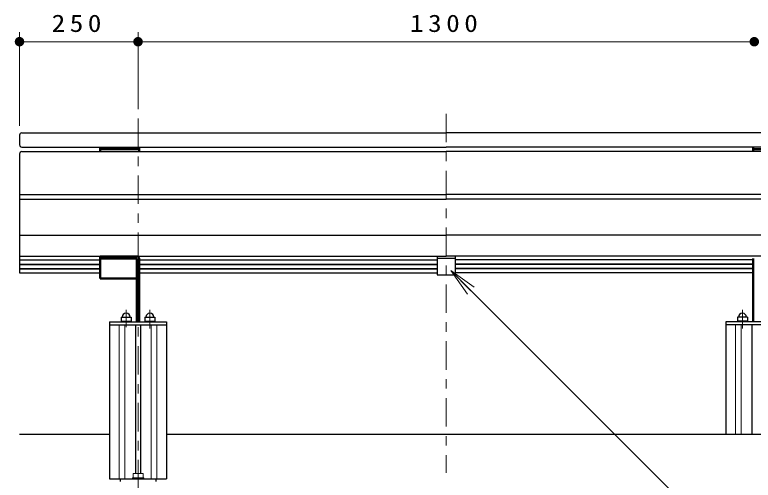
# Model space of a CAD drawing. Units: millimetres on the paper, scale 1:20. Extents: x -365 to 10, y -38 to 257.
# Drawn here: x -314.8 to -236.9, y 106.5 to 155.6 of the extents above; entities that cross this region are included whole.
import ezdxf

# ---------------------------------------------------------------- set-up
doc = ezdxf.new("R2010")
doc.units = ezdxf.units.MM
doc.linetypes.add('USER2', pattern=[6, 3, -1, 1, -1])
doc.layers.add('LY_1', color=7, linetype='Continuous', lineweight=25)
doc.styles.add('ＭＳ ゴシック', font='')
doc.styles.get('ＭＳ ゴシック').set_extended_font_data('MS Gothic')

# ---------------------------------------------------------------- blocks, each defined once
blk = doc.blocks.new('filled_dot')
at = {"color": 0, "linetype": 'Continuous', "lineweight": -2, "const_width": 1.25}
blk.add_lwpolyline([(-0.625, 0, 1), (0.625, 0, 1)], format="xyb", close=True, dxfattribs=at)

msp = doc.modelspace()

# ---------------------------------------------------------------- linework, layer by layer
at = {"layer": 'LY_1', "lineweight": 13}
for p, q in [((-314.336, 143.903), (-314.336, 153.771)), ((-301.836, 145.654), (-301.836, 153.771)), ((-314.336, 152.771), (-301.836, 152.771)), ((-301.836, 152.771), (-236.836, 152.771)), ((-268.851, 128.625), (-266.73, 126.504)), ((-268.851, 128.625), (-266.376, 126.857)), ((-267.083, 126.15), (-268.851, 128.625)), ((-303.836, 122.903), (-303.836, 106.653)), ((-303.221, 122.903), (-303.221, 106.653)), ((-300.451, 122.903), (-300.451, 106.653)), ((-299.836, 122.903), (-299.836, 106.653)), ((-238.836, 122.903), (-238.836, 111.353)), ((-238.221, 122.903), (-238.221, 111.353))]:
    msp.add_line(p, q, dxfattribs=at)
at = {"layer": 'LY_1', "linetype": 'USER2', "lineweight": 13}
for p, q in [((-269.336, 145.165), (-269.336, 107.278)), ((-301.836, 144.654), (-301.836, 87.217)), ((-303.086, 124.479), (-303.086, 122.64)), ((-300.586, 124.479), (-300.586, 122.501)), ((-238.086, 124.479), (-238.086, 122.501))]:
    msp.add_line(p, q, dxfattribs=at)
at = {"layer": 'LY_1'}
for p, q in [((-314.336, 142.903), (-314.336, 141.903)), ((-314.086, 143.153), (-269.336, 143.153)), ((-224.586, 143.153), (-269.336, 143.153)), ((-314.086, 141.653), (-269.336, 141.653)), ((-314.086, 141.174), (-269.336, 141.174)), ((-224.586, 141.653), (-269.336, 141.653)), ((-224.586, 141.174), (-269.336, 141.174)), ((-314.336, 140.924), (-314.336, 128.392)), ((-314.336, 136.634), (-269.336, 136.634)), ((-224.336, 136.634), (-269.336, 136.634)), ((-314.336, 136.151), (-269.336, 136.151)), ((-224.336, 136.151), (-269.336, 136.151)), ((-314.336, 132.353), (-269.336, 132.353)), ((-224.336, 132.353), (-269.336, 132.353)), ((-314.336, 130.161), (-269.336, 130.161)), ((-270.286, 130.161), (-270.286, 128.167)), ((-224.336, 130.161), (-269.336, 130.161)), ((-268.386, 130.161), (-268.386, 128.167)), ((-314.336, 129.752), (-305.836, 129.752)), ((-314.336, 129.299), (-305.836, 129.299)), ((-301.724, 129.752), (-270.286, 129.752)), ((-301.724, 129.299), (-270.286, 129.299)), ((-270.286, 129.936), (-268.386, 129.936)), ((-236.949, 129.752), (-268.386, 129.752)), ((-236.949, 129.299), (-268.386, 129.299)), ((-314.336, 129.255), (-305.836, 129.255)), ((-314.336, 128.845), (-305.836, 128.845)), ((-314.336, 128.802), (-305.836, 128.802)), ((-301.724, 129.255), (-270.286, 129.255)), ((-301.724, 128.845), (-270.286, 128.845)), ((-301.724, 128.802), (-270.286, 128.802)), ((-236.949, 129.255), (-268.386, 129.255)), ((-236.949, 128.845), (-268.386, 128.845)), ((-236.949, 128.802), (-268.386, 128.802)), ((-314.336, 128.392), (-305.836, 128.392)), ((-301.724, 128.392), (-270.286, 128.392)), ((-270.286, 128.167), (-268.386, 128.167)), ((-236.949, 128.392), (-268.386, 128.392)), ((-304.836, 123.203), (-304.836, 106.653)), ((-304.836, 123.203), (-298.836, 123.203)), ((-303.611, 123.703), (-303.611, 123.203)), ((-303.611, 123.703), (-302.561, 123.703)), ((-303.611, 123.303), (-302.561, 123.303)), ((-302.561, 123.703), (-302.561, 123.203)), ((-301.111, 123.703), (-300.061, 123.703)), ((-301.111, 123.703), (-301.111, 123.203)), ((-301.111, 123.303), (-300.061, 123.303)), ((-300.061, 123.703), (-300.061, 123.203)), ((-298.836, 123.203), (-298.836, 106.653)), ((-239.836, 123.203), (-239.836, 111.353)), ((-233.836, 123.203), (-239.836, 123.203)), ((-237.561, 123.703), (-238.611, 123.703)), ((-238.611, 123.703), (-238.611, 123.203)), ((-237.561, 123.303), (-238.611, 123.303)), ((-237.561, 123.703), (-237.561, 123.203)), ((-304.836, 122.903), (-298.836, 122.903)), ((-302.086, 122.903), (-302.086, 107.218)), ((-301.586, 122.903), (-301.586, 107.218)), ((-233.836, 122.903), (-239.836, 122.903)), ((-237.086, 122.903), (-237.086, 111.353)), ((-314.336, 111.353), (-304.836, 111.353)), ((-298.836, 111.353), (-224.336, 111.353)), ((-304.836, 106.653), (-298.836, 106.653)), ((-303.711, 106.653), (-303.711, 106.353)), ((-299.961, 106.653), (-299.961, 106.353))]:
    msp.add_line(p, q, dxfattribs=at)
at = {"layer": 'LY_1', "color": 140, "lineweight": 50}
for p, q in [((-305.836, 141.653), (-305.836, 141.174)), ((-305.836, 141.428), (-301.724, 141.428)), ((-301.724, 141.653), (-301.724, 141.174)), ((-236.949, 141.653), (-236.949, 141.174)), ((-232.836, 141.428), (-236.949, 141.428)), ((-305.836, 130.118), (-301.949, 130.118)), ((-305.836, 130.118), (-305.836, 127.781)), ((-305.836, 129.894), (-301.949, 129.894)), ((-301.949, 129.894), (-301.949, 123.203)), ((-301.724, 129.893), (-301.724, 123.203)), ((-236.949, 129.893), (-236.949, 123.203)), ((-305.836, 127.781), (-301.949, 127.781))]:
    msp.add_line(p, q, dxfattribs=at)
at = {"layer": 'LY_1', "color": 32, "lineweight": 13}
for p, q in [((-302.436, 106.768), (-302.436, 106.653)), ((-302.436, 106.768), (-301.236, 106.768)), ((-302.361, 107.218), (-302.361, 106.768)), ((-302.361, 107.218), (-301.311, 107.218)), ((-301.836, 107.218), (-301.836, 106.768)), ((-301.311, 107.218), (-301.311, 106.768)), ((-301.236, 106.768), (-301.236, 106.653))]:
    msp.add_line(p, q, dxfattribs=at)
at = {"layer": 'LY_1', "lineweight": 13}
msp.add_lwpolyline([(-268.851, 128.625), (-240.289, 100.063), (-201.015, 100.063)], dxfattribs=at)
at = {"layer": 'LY_1'}
for centre, radius, start, end in [((-314.086, 142.903), 0.25, 90, 180), ((-314.086, 141.903), 0.25, 180, 270), ((-314.086, 140.924), 0.25, 90, 180), ((-303.086, 123.703), 0.425, 0, 180), ((-300.586, 123.703), 0.425, 0, 180), ((-238.086, 123.703), 0.425, 360, 180)]:
    msp.add_arc(centre, radius, start, end, dxfattribs=at)
at = {"layer": 'LY_1', "color": 140, "lineweight": 50}
msp.add_arc((-301.949, 129.893), 0.225, 0, 90, dxfattribs=at)

# ---------------------------------------------------------------- block references
at = {"layer": 'LY_1', "lineweight": 13, "xscale": 0.4, "yscale": 0.4}
msp.add_blockref('filled_dot', (-314.336, 152.771), dxfattribs=at)
at = {"layer": 'LY_1', "lineweight": 13, "xscale": 0.4, "yscale": 0.4, "rotation": 180}
for p in [(-301.836, 152.771), (-236.836, 152.771)]:
    msp.add_blockref('filled_dot', p, dxfattribs=at)

# ---------------------------------------------------------------- texts
at = {"layer": 'LY_1', "char_height": 1.833, "attachment_point": 8, "style": 'ＭＳ ゴシック'}
for s, insert in [('\\T1.33;\\W1.15;250', (-308.086, 153.771)), ('\\T1.33;\\W1.15;1300', (-269.336, 153.771))]:
    msp.add_mtext(s, dxfattribs=dict(at, insert=insert))

doc.saveas('drawing.dxf')
